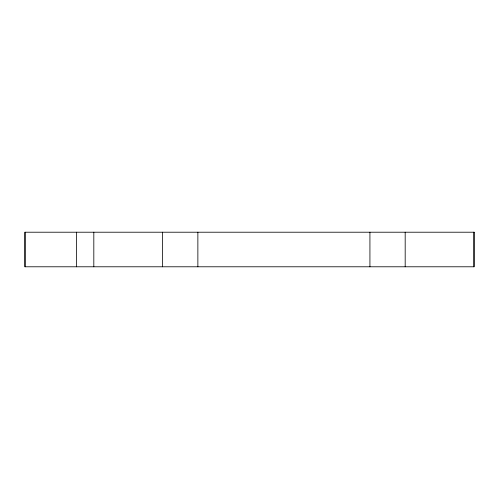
<?xml version="1.0" encoding="UTF-8"?>
<svg xmlns="http://www.w3.org/2000/svg" width="499" height="499" viewBox="0 0 499 499"><rect width="100%" height="100%" fill="white"/><g stroke="black" fill="none" stroke-linecap="round" stroke-linejoin="round"><path stroke-width="0.75" d="M473.969 232.216L473.969 266.784M405.182 232.216L405.182 266.784M369.927 232.216L369.927 266.784M197.866 232.216L197.866 266.784M162.605 232.216L162.605 266.784M93.818 232.216L93.818 266.784M76.534 232.216L76.534 266.784M25.031 232.216L25.031 266.784M474.05 232.216L24.95 232.216L24.95 266.784L474.05 266.784L474.05 232.216"/></g></svg>
